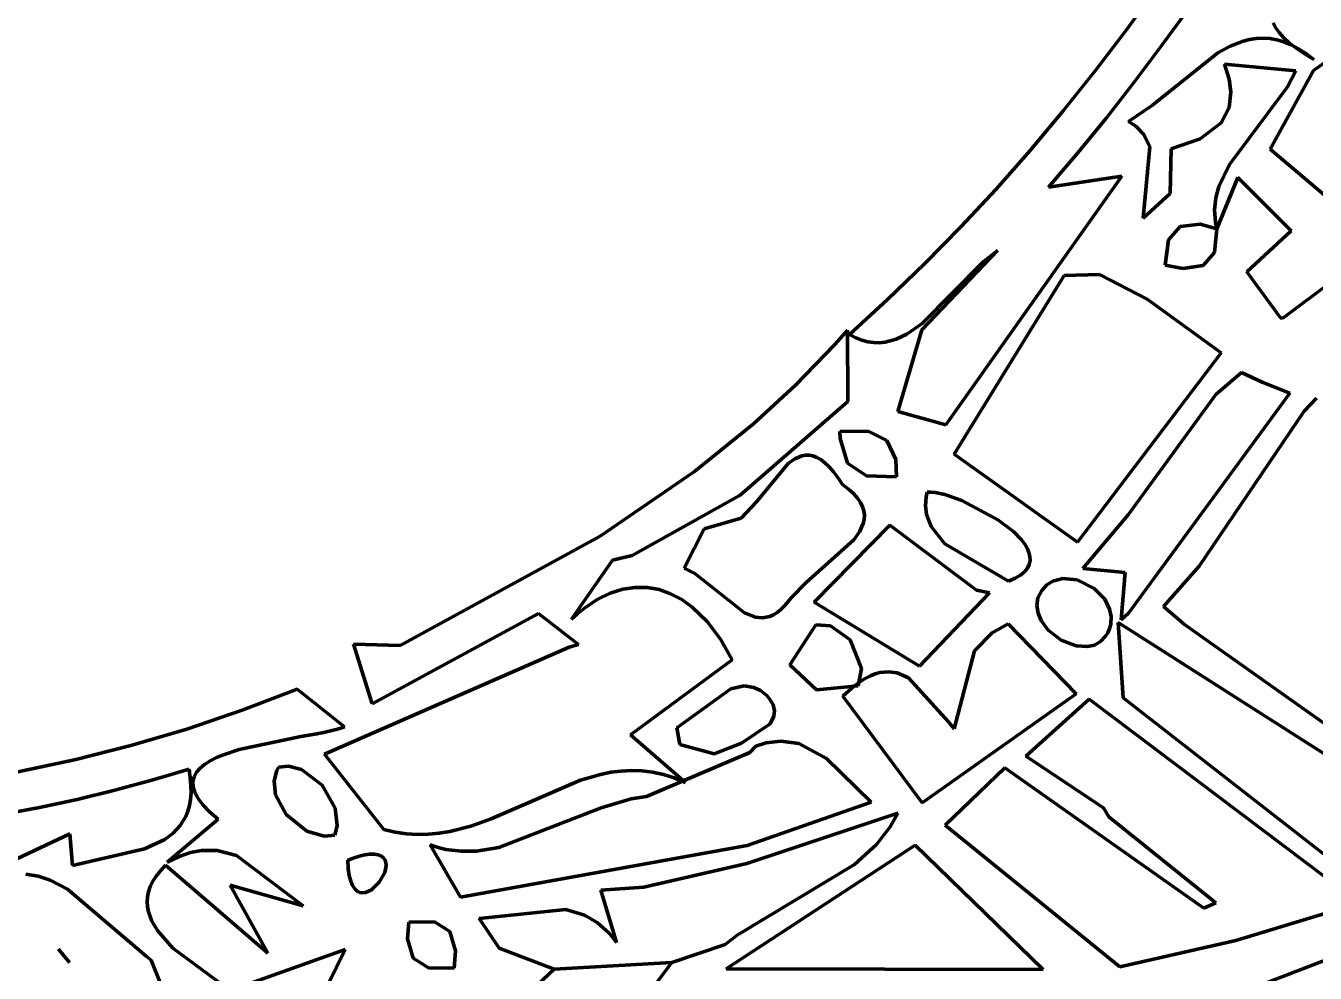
# Model space of a CAD drawing. Header units: millimetres. Extents: x 0 to 10.4, y 0 to 8.2.
# Drawn here: x 2.386 to 3.053, y 1.54 to 2.03 of the extents above; entities that cross this region are included whole.
import ezdxf

# ---------------------------------------------------------------- set-up
doc = ezdxf.new("R2010")
doc.units = ezdxf.units.MM
for name, color, linetype, lineweight in [('color#000000ff', 7, 'CONTINUOUS', 100), ('color#929292ff', 7, 'CONTINUOUS', 100), ('color#ffffffff', 7, 'CONTINUOUS', 100)]:
    doc.layers.add(name, color=color, linetype=linetype, lineweight=lineweight)

msp = doc.modelspace()

# ---------------------------------------------------------------- linework, layer by layer
at = {"layer": 'color#000000ff'}
for p, q in [((2.95535, 2.02824), (2.97094, 2.04983)), ((2.98702, 2.03861), (2.97339, 2.01971)), ((2.93925, 2.00703), (2.95535, 2.02824)), ((3.03248, 2.0294), (3.03122, 2.03182)), ((3.03427, 2.02686), (3.03248, 2.0294)), ((3.00908, 2.01981), (3.01569, 2.02236)), ((3.01569, 2.02236), (3.01906, 2.0232)), ((3.01906, 2.0232), (3.02249, 2.02371)), ((3.02249, 2.02371), (3.02598, 2.02387)), ((3.02598, 2.02387), (3.02953, 2.02365)), ((3.02953, 2.02365), (3.03314, 2.02302)), ((3.03314, 2.02302), (3.03682, 2.02195)), ((3.03662, 2.02422), (3.03427, 2.02686)), ((3.03957, 2.02149), (3.03662, 2.02422)), ((3.03682, 2.02195), (3.04058, 2.02043)), ((3.04315, 2.01867), (3.03957, 2.02149)), ((3.07221, 2.02141), (3.05217, 2.00708)), ((2.97339, 2.01971), (2.95939, 2.00108)), ((2.96879, 1.98922), (3.00264, 2.01629)), ((3.00264, 2.01629), (3.00908, 2.01981)), ((3.04058, 2.02043), (3.04441, 2.01841)), ((3.04739, 2.01577), (3.04315, 2.01867)), ((3.04441, 2.01841), (3.04833, 2.01587)), ((3.05233, 2.01279), (3.04739, 2.01577)), ((3.04833, 2.01587), (3.05233, 2.01279)), ((3.04295, 2.00704), (3.00599, 2.01042)), ((3.00599, 2.01042), (3.00842, 2.00275)), ((2.92265, 1.98621), (2.93925, 2.00703)), ((3.00842, 2.00275), (3.00936, 1.99593)), ((3.05217, 2.00708), (3.02963, 1.96647)), ((3.03874, 1.99864), (3.04295, 2.00704)), ((2.95939, 2.00108), (2.94501, 1.98272)), ((3.00936, 1.99593), (3.00847, 1.98807)), ((3.00865, 1.95848), (3.03874, 1.99864)), ((2.95646, 1.98079), (2.96879, 1.98922)), ((3.00847, 1.98807), (3.00429, 1.98006)), ((2.90553, 1.9658), (2.92265, 1.98621)), ((2.94501, 1.98272), (2.93024, 1.96463)), ((2.96025, 1.9783), (2.95646, 1.98079)), ((2.9644, 1.97405), (2.96025, 1.9783)), ((3.00429, 1.98006), (2.99357, 1.97188)), ((2.96749, 1.96759), (2.9644, 1.97405)), ((2.99357, 1.97188), (2.97842, 1.96671)), ((2.8879, 1.94582), (2.90553, 1.9658)), ((2.93024, 1.96463), (2.91508, 1.94684)), ((2.96404, 1.93071), (2.96749, 1.96759)), ((2.97842, 1.96671), (2.97802, 1.94346)), ((3.02963, 1.96647), (3.07043, 1.93201)), ((3.00314, 1.94715), (3.00865, 1.95848)), ((2.95297, 1.95243), (2.86189, 1.82391)), ((2.91508, 1.94684), (2.95297, 1.95243)), ((3.01291, 1.95173), (3.00213, 1.92531)), ((3.04059, 1.92419), (3.01291, 1.95173)), ((2.86973, 1.92629), (2.8879, 1.94582)), ((2.97802, 1.94346), (2.96404, 1.93071)), ((3.00093, 1.93505), (3.00155, 1.94121)), ((3.00155, 1.94121), (3.00314, 1.94715)), ((3.00142, 1.92863), (3.00093, 1.93505)), ((3.00213, 1.92531), (3.00142, 1.92863)), ((2.85103, 1.90723), (2.86973, 1.92629)), ((2.97707, 1.91947), (2.98309, 1.92652)), ((2.98309, 1.92652), (2.99344, 1.92763)), ((2.99344, 1.92763), (3.00213, 1.92531)), ((3.00213, 1.92531), (3.00097, 1.91306)), ((3.01769, 1.90305), (3.04059, 1.92419)), ((2.97541, 1.90647), (2.97707, 1.91947)), ((2.84943, 1.87291), (2.88862, 1.914)), ((2.88143, 1.9084), (2.84972, 1.87632)), ((2.88862, 1.914), (2.88143, 1.9084)), ((3.00097, 1.91306), (2.99508, 1.90618)), ((2.83179, 1.88864), (2.85103, 1.90723)), ((2.92311, 1.90101), (2.94135, 1.90161)), ((2.94135, 1.90161), (2.96612, 1.88891)), ((2.98445, 1.90468), (2.97541, 1.90647)), ((2.99508, 1.90618), (2.98445, 1.90468)), ((3.03503, 1.87912), (3.01769, 1.90305)), ((2.86618, 1.80871), (2.92311, 1.90101)), ((3.06235, 1.89846), (3.03621, 1.87899)), ((2.81199, 1.87055), (2.83179, 1.88864)), ((2.96612, 1.88891), (3.00429, 1.86101)), ((2.84972, 1.87632), (2.8418, 1.87074)), ((3.03621, 1.87899), (3.03503, 1.87912)), ((2.80457, 1.86541), (2.81108, 1.87275)), ((2.81108, 1.87275), (2.81119, 1.83592)), ((2.81527, 1.86887), (2.81199, 1.87055)), ((2.81846, 1.86763), (2.81527, 1.86887)), ((2.8363, 1.86812), (2.83059, 1.8666)), ((2.8418, 1.87074), (2.8363, 1.86812)), ((2.83711, 1.83065), (2.84943, 1.87291)), ((2.78413, 1.84427), (2.80457, 1.86541)), ((2.82159, 1.8668), (2.81846, 1.86763)), ((2.82466, 1.86637), (2.82159, 1.8668)), ((2.82765, 1.86631), (2.82466, 1.86637)), ((2.83059, 1.8666), (2.82765, 1.86631)), ((3.00429, 1.86101), (2.92996, 1.76306)), ((3.00162, 1.83946), (3.01487, 1.85096)), ((3.01487, 1.85096), (3.02555, 1.84591)), ((2.76246, 1.82438), (2.78413, 1.84427)), ((3.02555, 1.84591), (3.03993, 1.84023)), ((2.81119, 1.83592), (2.75555, 1.78736)), ((2.95631, 1.77727), (3.00162, 1.83946)), ((3.03993, 1.84023), (2.95639, 1.72641)), ((3.04731, 1.8309), (3.05367, 1.83764)), ((2.86189, 1.82391), (2.83711, 1.83065)), ((2.99298, 1.75073), (3.04731, 1.8309)), ((2.73189, 1.7997), (2.76246, 1.82438)), ((2.8071, 1.82036), (2.8218, 1.82064)), ((2.80717, 1.81672), (2.8071, 1.82036)), ((2.81105, 1.80406), (2.80717, 1.81672)), ((2.8218, 1.82064), (2.83146, 1.8158)), ((2.83146, 1.8158), (2.83609, 1.80583)), ((2.78377, 1.80632), (2.78739, 1.80783)), ((2.78739, 1.80783), (2.78926, 1.80814)), ((2.78926, 1.80814), (2.79118, 1.80813)), ((2.79118, 1.80813), (2.79314, 1.80776)), ((2.79314, 1.80776), (2.79516, 1.807)), ((2.92996, 1.76306), (2.86618, 1.80871)), ((2.76407, 1.78411), (2.78029, 1.80382)), ((2.78029, 1.80382), (2.78377, 1.80632)), ((2.79516, 1.807), (2.79722, 1.80584)), ((2.79722, 1.80584), (2.79935, 1.80423)), ((2.79935, 1.80423), (2.80154, 1.80217)), ((2.80154, 1.80217), (2.80379, 1.7996)), ((2.82081, 1.79748), (2.81105, 1.80406)), ((2.83609, 1.80583), (2.83643, 1.79699)), ((2.68316, 1.76619), (2.73189, 1.7997)), ((2.80379, 1.7996), (2.80611, 1.79652)), ((2.80611, 1.79652), (2.8085, 1.79289)), ((2.83643, 1.79699), (2.82081, 1.79748)), ((2.8085, 1.79289), (2.81161, 1.79056)), ((2.81161, 1.79056), (2.81418, 1.78825)), ((2.81418, 1.78825), (2.81622, 1.78597)), ((2.85171, 1.78657), (2.85227, 1.78902)), ((2.85227, 1.78902), (2.85415, 1.78905)), ((2.85415, 1.78905), (2.85631, 1.78884)), ((2.85631, 1.78884), (2.86134, 1.78776)), ((2.86134, 1.78776), (2.87016, 1.78471)), ((2.75555, 1.78736), (2.69956, 1.75624)), ((2.75602, 1.77554), (2.76407, 1.78411)), ((2.81622, 1.78597), (2.81777, 1.78371)), ((2.81777, 1.78371), (2.81886, 1.78148)), ((2.81886, 1.78148), (2.81952, 1.77927)), ((2.85135, 1.78187), (2.85171, 1.78657)), ((2.85191, 1.77745), (2.85135, 1.78187)), ((2.87016, 1.78471), (2.88887, 1.77477)), ((2.73682, 1.76998), (2.75602, 1.77554)), ((2.81964, 1.77491), (2.81916, 1.77276)), ((2.81952, 1.77927), (2.81977, 1.77708)), ((2.81977, 1.77708), (2.81964, 1.77491)), ((2.85428, 1.77131), (2.85191, 1.77745)), ((2.88887, 1.77477), (2.89687, 1.7686)), ((2.93285, 1.74943), (2.95631, 1.77727)), ((2.72662, 1.7496), (2.73682, 1.76998)), ((2.7938, 1.73207), (2.83302, 1.77189)), ((2.81728, 1.76852), (2.81434, 1.76434)), ((2.81916, 1.77276), (2.81728, 1.76852)), ((2.83302, 1.77189), (2.87781, 1.73822)), ((2.86143, 1.76235), (2.85428, 1.77131)), ((2.89687, 1.7686), (2.90106, 1.76429)), ((2.57965, 1.70959), (2.68316, 1.76619)), ((2.81434, 1.76434), (2.78958, 1.74224)), ((2.89439, 1.7429), (2.86143, 1.76235)), ((2.90106, 1.76429), (2.90271, 1.76212)), ((2.90271, 1.76212), (2.90401, 1.75995)), ((2.69956, 1.75624), (2.6895, 1.75374)), ((2.90401, 1.75995), (2.90493, 1.7578)), ((2.90493, 1.7578), (2.90543, 1.75569)), ((2.90543, 1.75569), (2.90549, 1.75362)), ((2.6895, 1.75374), (2.66827, 1.72322)), ((2.73206, 1.74693), (2.72662, 1.7496)), ((2.9026, 1.74781), (2.9005, 1.74606)), ((2.9041, 1.74966), (2.9026, 1.74781)), ((2.90506, 1.7516), (2.9041, 1.74966)), ((2.90549, 1.75362), (2.90506, 1.7516)), ((2.95464, 1.74745), (2.93285, 1.74943)), ((2.97455, 1.72985), (2.99298, 1.75073)), ((2.75778, 1.72665), (2.73206, 1.74693)), ((2.78958, 1.74224), (2.78184, 1.7344)), ((2.89777, 1.74442), (2.89439, 1.7429)), ((2.9005, 1.74606), (2.89777, 1.74442)), ((2.91151, 1.7382), (2.91413, 1.74104)), ((2.91413, 1.74104), (2.91721, 1.74298)), ((2.91721, 1.74298), (2.92243, 1.74434)), ((2.92243, 1.74434), (2.92989, 1.74359)), ((2.92989, 1.74359), (2.93867, 1.73923)), ((2.95267, 1.72295), (2.95464, 1.74745)), ((2.68159, 1.73342), (2.6882, 1.73668)), ((2.6882, 1.73668), (2.69473, 1.73878)), ((2.69473, 1.73878), (2.70116, 1.73976)), ((2.70116, 1.73976), (2.70746, 1.73968)), ((2.70746, 1.73968), (2.71359, 1.73856)), ((2.71359, 1.73856), (2.71953, 1.73647)), ((2.71953, 1.73647), (2.72525, 1.73345)), ((2.78184, 1.7344), (2.78038, 1.73244)), ((2.88451, 1.73695), (2.84835, 1.69905)), ((2.87781, 1.73822), (2.88451, 1.73695)), ((2.90905, 1.73034), (2.90947, 1.7344)), ((2.90947, 1.7344), (2.91151, 1.7382)), ((2.93867, 1.73923), (2.94412, 1.73358)), ((2.6716, 1.72624), (2.67494, 1.72895)), ((2.67494, 1.72895), (2.68159, 1.73342)), ((2.72525, 1.73345), (2.73072, 1.72954)), ((2.73072, 1.72954), (2.73839, 1.72211)), ((2.77658, 1.72822), (2.77468, 1.7267)), ((2.77848, 1.73013), (2.77658, 1.72822)), ((2.78038, 1.73244), (2.77848, 1.73013)), ((2.84835, 1.69905), (2.7938, 1.73207)), ((2.90968, 1.7264), (2.90905, 1.73034)), ((2.94412, 1.73358), (2.94666, 1.72842)), ((2.94666, 1.72842), (2.94739, 1.72466)), ((2.98532, 1.72048), (2.97455, 1.72985)), ((2.65124, 1.72624), (2.56509, 1.6795)), ((2.67188, 1.71018), (2.65124, 1.72624)), ((2.66827, 1.72322), (2.6716, 1.72624)), ((2.73839, 1.72211), (2.74533, 1.71294)), ((2.76338, 1.7244), (2.75778, 1.72665)), ((2.76714, 1.72401), (2.76338, 1.7244)), ((2.7709, 1.72472), (2.76714, 1.72401)), ((2.77279, 1.72554), (2.7709, 1.72472)), ((2.77468, 1.7267), (2.77279, 1.72554)), ((2.91122, 1.72267), (2.90968, 1.7264)), ((2.9149, 1.71763), (2.91122, 1.72267)), ((2.94739, 1.72466), (2.94722, 1.7207)), ((2.95099, 1.72156), (3.10361, 1.6243)), ((2.95368, 1.68255), (2.95099, 1.72156)), ((2.95639, 1.72641), (2.95267, 1.72295)), ((2.78114, 1.69965), (2.79469, 1.7203)), ((2.79469, 1.7203), (2.80232, 1.71986)), ((2.80232, 1.71986), (2.81237, 1.71267)), ((2.87666, 1.70698), (2.88583, 1.71629)), ((2.88583, 1.71629), (2.8941, 1.72086)), ((2.8941, 1.72086), (2.92931, 1.68458)), ((2.92162, 1.71239), (2.9149, 1.71763)), ((2.94457, 1.71445), (2.94192, 1.71168)), ((2.94565, 1.71625), (2.94457, 1.71445)), ((2.94654, 1.71833), (2.94565, 1.71625)), ((2.94722, 1.7207), (2.94654, 1.71833)), ((3.14239, 1.60927), (2.98532, 1.72048)), ((2.54044, 1.65349), (2.66711, 1.70883)), ((2.56509, 1.6795), (2.55553, 1.71038)), ((2.55553, 1.71038), (2.57965, 1.70959)), ((2.66711, 1.70883), (2.67188, 1.71018)), ((2.74533, 1.71294), (2.75145, 1.7022)), ((2.81237, 1.71267), (2.81826, 1.69781)), ((2.92937, 1.70943), (2.92162, 1.71239)), ((2.93516, 1.70909), (2.92937, 1.70943)), ((2.93874, 1.70992), (2.93516, 1.70909)), ((2.94192, 1.71168), (2.93874, 1.70992)), ((2.75145, 1.7022), (2.69883, 1.66341)), ((2.86628, 1.66664), (2.87666, 1.70698)), ((2.79492, 1.68674), (2.78114, 1.69965)), ((2.81826, 1.69781), (2.81658, 1.68876)), ((2.82287, 1.69393), (2.82541, 1.69493)), ((2.82541, 1.69493), (2.82785, 1.69562)), ((2.82785, 1.69562), (2.83244, 1.69608)), ((2.83244, 1.69608), (2.83671, 1.69548)), ((2.83671, 1.69548), (2.84256, 1.69289)), ((2.75073, 1.68732), (2.75752, 1.68878)), ((2.75752, 1.68878), (2.76261, 1.68801)), ((2.76261, 1.68801), (2.76599, 1.6864)), ((2.81658, 1.68876), (2.79492, 1.68674)), ((2.81166, 1.6863), (2.81464, 1.68879)), ((2.81464, 1.68879), (2.81749, 1.69088)), ((2.81749, 1.69088), (2.82024, 1.69258)), ((2.82024, 1.69258), (2.82287, 1.69393)), ((2.84256, 1.69289), (2.86332, 1.67012)), ((2.4979, 1.67618), (2.52625, 1.68713)), ((2.52625, 1.68713), (2.55089, 1.66767)), ((2.72282, 1.66715), (2.75073, 1.68732)), ((2.76599, 1.6864), (2.76933, 1.68379)), ((2.76933, 1.68379), (2.7707, 1.68211)), ((2.7707, 1.68211), (2.77252, 1.6789)), ((2.80857, 1.6834), (2.81166, 1.6863)), ((2.84966, 1.62823), (2.80857, 1.6834)), ((2.92931, 1.68458), (2.84966, 1.62823)), ((2.90328, 1.65238), (2.93604, 1.68196)), ((2.93604, 1.68196), (3.07582, 1.57656)), ((3.08632, 1.57912), (2.95368, 1.68255)), ((2.46924, 1.66644), (2.4979, 1.67618)), ((2.77252, 1.6789), (2.77323, 1.67589)), ((2.77323, 1.67589), (2.77296, 1.67307)), ((2.55089, 1.66767), (2.54893, 1.6669)), ((2.771, 1.6692), (2.75619, 1.65919)), ((2.77296, 1.67307), (2.771, 1.6692)), ((2.86332, 1.67012), (2.86628, 1.66664)), ((2.44033, 1.65791), (2.46924, 1.66644)), ((2.52819, 1.66257), (2.49631, 1.65589)), ((2.53644, 1.66403), (2.52819, 1.66257)), ((2.54015, 1.66474), (2.53644, 1.66403)), ((2.5435, 1.66545), (2.54015, 1.66474)), ((2.54645, 1.66617), (2.5435, 1.66545)), ((2.54893, 1.6669), (2.54645, 1.66617)), ((2.69883, 1.66341), (2.7272, 1.63879)), ((2.72425, 1.65851), (2.72282, 1.66715)), ((2.41117, 1.65055), (2.44033, 1.65791)), ((2.49631, 1.65589), (2.48818, 1.65319)), ((2.74211, 1.65358), (2.72425, 1.65851)), ((2.75619, 1.65919), (2.74211, 1.65358)), ((2.76057, 1.65424), (2.76356, 1.65762)), ((2.76356, 1.65762), (2.76895, 1.65931)), ((2.76895, 1.65931), (2.77653, 1.66025)), ((2.77653, 1.66025), (2.78578, 1.65891)), ((2.78578, 1.65891), (2.80011, 1.65118)), ((2.3818, 1.64436), (2.41117, 1.65055)), ((2.47845, 1.64819), (2.47609, 1.64622)), ((2.48129, 1.65), (2.47845, 1.64819)), ((2.48455, 1.65166), (2.48129, 1.65)), ((2.48818, 1.65319), (2.48455, 1.65166)), ((2.57115, 1.61454), (2.54044, 1.65349)), ((2.70701, 1.63153), (2.76057, 1.65424)), ((2.80011, 1.65118), (2.82321, 1.62854)), ((2.94346, 1.62572), (2.90328, 1.65238)), ((2.47041, 1.64562), (2.45122, 1.63992)), ((2.47106, 1.64128), (2.47041, 1.64562)), ((2.47139, 1.63724), (2.47106, 1.64128)), ((2.47302, 1.64177), (2.47242, 1.63928)), ((2.47426, 1.64408), (2.47302, 1.64177)), ((2.47609, 1.64622), (2.47426, 1.64408)), ((2.51449, 1.63967), (2.51585, 1.645)), ((2.51585, 1.645), (2.51671, 1.6467)), ((2.51671, 1.6467), (2.52178, 1.64729)), ((2.52178, 1.64729), (2.5286, 1.64557)), ((2.5286, 1.64557), (2.53926, 1.63737)), ((2.68333, 1.64301), (2.67293, 1.64)), ((2.68858, 1.64406), (2.68333, 1.64301)), ((2.69389, 1.64474), (2.68858, 1.64406)), ((2.69926, 1.64502), (2.69389, 1.64474)), ((2.70469, 1.64484), (2.69926, 1.64502)), ((2.71019, 1.64418), (2.70469, 1.64484)), ((2.71577, 1.64298), (2.71019, 1.64418)), ((2.72144, 1.64119), (2.71577, 1.64298)), ((2.7272, 1.63879), (2.72144, 1.64119)), ((2.8616, 1.61668), (2.89243, 1.64634)), ((2.89243, 1.64634), (2.99538, 1.57373)), ((2.43193, 1.63474), (2.41255, 1.63008)), ((2.45122, 1.63992), (2.43193, 1.63474)), ((2.47141, 1.6335), (2.47139, 1.63724)), ((2.47242, 1.63928), (2.47252, 1.63658)), ((2.47252, 1.63658), (2.47338, 1.63368)), ((2.5152, 1.63239), (2.51449, 1.63967)), ((2.53926, 1.63737), (2.54607, 1.62545)), ((2.67293, 1.64), (2.62664, 1.62005)), ((2.41255, 1.63008), (2.39308, 1.62593)), ((2.47059, 1.62684), (2.47114, 1.63004)), ((2.47114, 1.63004), (2.47141, 1.6335)), ((2.47338, 1.63368), (2.47504, 1.63056)), ((2.47504, 1.63056), (2.47757, 1.62721)), ((2.52059, 1.62218), (2.5152, 1.63239)), ((2.68356, 1.62576), (2.69908, 1.63029)), ((2.69908, 1.63029), (2.70701, 1.63153)), ((2.82321, 1.62854), (2.75917, 1.60612)), ((2.39308, 1.62593), (2.37354, 1.62228)), ((2.46588, 1.61646), (2.46871, 1.6212)), ((2.46871, 1.6212), (2.46978, 1.6239)), ((2.46978, 1.6239), (2.47059, 1.62684)), ((2.47757, 1.62721), (2.48102, 1.62362)), ((2.48102, 1.62362), (2.48544, 1.61978)), ((2.53127, 1.61354), (2.52059, 1.62218)), ((2.54607, 1.62545), (2.54711, 1.61649)), ((2.63062, 1.60509), (2.68356, 1.62576)), ((2.75893, 1.5968), (2.83715, 1.62293)), ((2.83715, 1.62293), (2.83315, 1.61593)), ((2.94615, 1.62104), (2.94346, 1.62572)), ((3.00159, 1.57646), (2.94615, 1.62104)), ((2.48544, 1.61978), (2.45901, 1.59757)), ((2.4622, 1.61253), (2.46588, 1.61646)), ((2.54711, 1.61649), (2.54574, 1.61152)), ((2.57709, 1.61312), (2.57115, 1.61454)), ((2.6161, 1.61626), (2.60535, 1.61347)), ((2.62664, 1.62005), (2.6161, 1.61626)), ((2.83315, 1.61593), (2.82596, 1.60672)), ((2.9519, 1.54342), (2.8616, 1.61668)), ((2.36573, 1.59205), (2.40875, 1.61216)), ((2.40875, 1.61216), (2.41018, 1.5959)), ((2.4473, 1.60449), (2.45781, 1.60929)), ((2.45781, 1.60929), (2.4622, 1.61253)), ((2.54029, 1.61104), (2.53127, 1.61354)), ((2.54574, 1.61152), (2.54029, 1.61104)), ((2.58293, 1.61226), (2.57709, 1.61312)), ((2.58866, 1.61191), (2.58293, 1.61226)), ((2.59431, 1.61202), (2.58866, 1.61191)), ((2.59987, 1.61256), (2.59431, 1.61202)), ((2.60535, 1.61347), (2.59987, 1.61256)), ((2.41018, 1.5959), (2.4473, 1.60449)), ((2.46526, 1.60055), (2.47122, 1.60252)), ((2.47122, 1.60252), (2.47692, 1.60357)), ((2.47692, 1.60357), (2.485, 1.60357)), ((2.485, 1.60357), (2.49501, 1.60109)), ((2.49501, 1.60109), (2.52939, 1.57507)), ((2.55683, 1.60017), (2.56049, 1.60114)), ((2.56049, 1.60114), (2.5636, 1.60163)), ((2.5636, 1.60163), (2.56618, 1.60169)), ((2.56618, 1.60169), (2.56826, 1.60136)), ((2.56826, 1.60136), (2.56988, 1.6007)), ((2.6109, 1.57944), (2.59514, 1.6065)), ((2.59514, 1.6065), (2.59922, 1.60519)), ((2.59922, 1.60519), (2.60326, 1.60421)), ((2.60326, 1.60421), (2.61122, 1.60319)), ((2.75917, 1.60612), (2.6109, 1.57944)), ((2.61122, 1.60319), (2.61906, 1.60326)), ((2.61906, 1.60326), (2.63062, 1.60509)), ((2.74834, 1.54241), (2.84607, 1.60642)), ((2.82596, 1.60672), (2.81458, 1.5964)), ((2.84607, 1.60642), (2.91231, 1.54205)), ((2.45828, 1.59594), (2.45561, 1.59316)), ((2.51123, 1.55042), (2.45828, 1.59594)), ((2.45901, 1.59757), (2.46526, 1.60055)), ((2.55257, 1.59869), (2.55683, 1.60017)), ((2.55279, 1.59435), (2.55257, 1.59869)), ((2.55329, 1.59074), (2.55279, 1.59435)), ((2.56988, 1.6007), (2.57107, 1.59975)), ((2.57107, 1.59975), (2.57185, 1.59855)), ((2.57235, 1.5956), (2.57163, 1.59223)), ((2.57185, 1.59855), (2.57227, 1.59715)), ((2.57227, 1.59715), (2.57235, 1.5956)), ((2.7056, 1.58456), (2.75893, 1.5968)), ((2.81458, 1.5964), (2.75396, 1.55981)), ((2.39235, 1.59034), (2.38588, 1.59145)), ((2.39859, 1.58825), (2.39235, 1.59034)), ((2.40757, 1.5836), (2.39859, 1.58825)), ((2.45167, 1.58768), (2.45035, 1.58498)), ((2.45342, 1.59041), (2.45167, 1.58768)), ((2.45561, 1.59316), (2.45342, 1.59041)), ((2.55403, 1.5878), (2.55329, 1.59074)), ((2.55498, 1.58551), (2.55403, 1.5878)), ((2.57163, 1.59223), (2.56883, 1.58719)), ((2.44816, 1.54901), (2.40757, 1.5836)), ((2.44944, 1.5823), (2.44891, 1.57966)), ((2.45035, 1.58498), (2.44944, 1.5823)), ((2.52939, 1.57507), (2.49167, 1.58571)), ((2.49167, 1.58571), (2.51123, 1.55042)), ((2.5561, 1.5838), (2.55498, 1.58551)), ((2.55737, 1.58262), (2.5561, 1.5838)), ((2.55874, 1.58195), (2.55737, 1.58262)), ((2.5602, 1.58172), (2.55874, 1.58195)), ((2.56171, 1.5819), (2.5602, 1.58172)), ((2.56473, 1.58327), (2.56171, 1.5819)), ((2.56883, 1.58719), (2.56473, 1.58327)), ((2.6835, 1.58311), (2.7056, 1.58456)), ((2.69157, 1.55609), (2.6835, 1.58311)), ((2.44891, 1.57966), (2.44873, 1.57705)), ((2.44873, 1.57705), (2.4489, 1.57447)), ((2.4489, 1.57447), (2.44938, 1.57193)), ((2.99538, 1.57373), (3.00159, 1.57646)), ((3.07582, 1.57656), (3.01199, 1.55702)), ((2.44938, 1.57193), (2.45121, 1.56697)), ((2.62053, 1.56835), (2.66533, 1.57304)), ((2.63079, 1.55315), (2.62053, 1.56835)), ((2.66533, 1.57304), (2.67491, 1.57019)), ((2.67491, 1.57019), (2.6816, 1.56636)), ((2.45121, 1.56697), (2.45405, 1.56216)), ((2.45405, 1.56216), (2.46202, 1.5531)), ((2.58337, 1.55788), (2.58413, 1.56662)), ((2.58413, 1.56662), (2.59733, 1.56676)), ((2.59733, 1.56676), (2.60539, 1.56178)), ((2.60539, 1.56178), (2.6083, 1.55168)), ((2.6816, 1.56636), (2.68778, 1.56083)), ((2.58631, 1.5479), (2.58337, 1.55788)), ((2.68778, 1.56083), (2.69157, 1.55609)), ((2.74783, 1.55499), (2.72017, 1.54572)), ((2.75396, 1.55981), (2.74783, 1.55499)), ((3.01199, 1.55702), (2.9519, 1.54342)), ((2.45076, 1.54693), (2.44816, 1.54901)), ((2.46202, 1.5531), (2.49168, 1.53122)), ((2.49168, 1.53122), (2.5511, 1.5524)), ((2.5511, 1.5524), (2.53749, 1.52462)), ((2.59436, 1.54287), (2.58631, 1.5479)), ((2.6083, 1.55168), (2.60751, 1.54278)), ((2.65925, 1.54215), (2.63079, 1.55315)), ((2.99515, 1.5227), (3.07211, 1.55221)), ((2.46304, 1.51649), (2.45076, 1.54693)), ((2.60751, 1.54278), (2.59436, 1.54287)), ((2.72017, 1.54572), (2.65925, 1.54215)), ((2.91231, 1.54205), (2.74834, 1.54241))]:
    msp.add_line(p, q, dxfattribs=at)
at = {"layer": 'color#929292ff'}
for p, q in [((2.40283, 1.55255), (2.4085, 1.5457)), ((2.40358, 1.55163), (2.40283, 1.55255)), ((2.4085, 1.5457), (2.40358, 1.55163)), ((2.62394, 1.50921), (2.65925, 1.54215)), ((2.65925, 1.54215), (2.72017, 1.54572)), ((2.72017, 1.54572), (2.70335, 1.52339))]:
    msp.add_line(p, q, dxfattribs=at)
at = {"layer": 'color#ffffffff'}
for p, q in [((2.97094, 2.04983), (2.95535, 2.02824)), ((2.97339, 2.01971), (2.98702, 2.03861)), ((2.95535, 2.02824), (2.93925, 2.00703)), ((3.03122, 2.03182), (3.03248, 2.0294)), ((3.03248, 2.0294), (3.03427, 2.02686)), ((3.01569, 2.02236), (3.00908, 2.01981)), ((3.01906, 2.0232), (3.01569, 2.02236)), ((3.02249, 2.02371), (3.01906, 2.0232)), ((3.02598, 2.02387), (3.02249, 2.02371)), ((3.02953, 2.02365), (3.02598, 2.02387)), ((3.03314, 2.02302), (3.02953, 2.02365)), ((3.03682, 2.02195), (3.03314, 2.02302)), ((3.03427, 2.02686), (3.03662, 2.02422)), ((3.03662, 2.02422), (3.03957, 2.02149)), ((3.04058, 2.02043), (3.03682, 2.02195)), ((3.03957, 2.02149), (3.04315, 2.01867)), ((3.05217, 2.00708), (3.07221, 2.02141)), ((2.95939, 2.00108), (2.97339, 2.01971)), ((3.00264, 2.01629), (2.96879, 1.98922)), ((3.00908, 2.01981), (3.00264, 2.01629)), ((3.04441, 2.01841), (3.04058, 2.02043)), ((3.04315, 2.01867), (3.04739, 2.01577)), ((3.04833, 2.01587), (3.04441, 2.01841)), ((3.04739, 2.01577), (3.05233, 2.01279)), ((3.05233, 2.01279), (3.04833, 2.01587)), ((3.00842, 2.00275), (3.00599, 2.01042)), ((3.00599, 2.01042), (3.04295, 2.00704)), ((2.93925, 2.00703), (2.92265, 1.98621)), ((3.00936, 1.99593), (3.00842, 2.00275)), ((3.02963, 1.96647), (3.05217, 2.00708)), ((3.04295, 2.00704), (3.03874, 1.99864)), ((2.94501, 1.98272), (2.95939, 2.00108)), ((3.00847, 1.98807), (3.00936, 1.99593)), ((3.03874, 1.99864), (3.00865, 1.95848)), ((2.96879, 1.98922), (2.95646, 1.98079)), ((3.00429, 1.98006), (3.00847, 1.98807)), ((2.92265, 1.98621), (2.90553, 1.9658)), ((2.93024, 1.96463), (2.94501, 1.98272)), ((2.95646, 1.98079), (2.96025, 1.9783)), ((2.96025, 1.9783), (2.9644, 1.97405)), ((2.99357, 1.97188), (3.00429, 1.98006)), ((2.9644, 1.97405), (2.96749, 1.96759)), ((2.97842, 1.96671), (2.99357, 1.97188)), ((2.90553, 1.9658), (2.8879, 1.94582)), ((2.91508, 1.94684), (2.93024, 1.96463)), ((2.96749, 1.96759), (2.96404, 1.93071)), ((2.97802, 1.94346), (2.97842, 1.96671)), ((3.07043, 1.93201), (3.02963, 1.96647)), ((3.00865, 1.95848), (3.00314, 1.94715)), ((2.86189, 1.82391), (2.95297, 1.95243)), ((2.95297, 1.95243), (2.91508, 1.94684)), ((3.00213, 1.92531), (3.01291, 1.95173)), ((3.01291, 1.95173), (3.04059, 1.92419)), ((2.8879, 1.94582), (2.86973, 1.92629)), ((2.96404, 1.93071), (2.97802, 1.94346)), ((3.00155, 1.94121), (3.00093, 1.93505)), ((3.00314, 1.94715), (3.00155, 1.94121)), ((3.00093, 1.93505), (3.00142, 1.92863)), ((3.00142, 1.92863), (3.00213, 1.92531)), ((2.86973, 1.92629), (2.85103, 1.90723)), ((2.98309, 1.92652), (2.97707, 1.91947)), ((2.99344, 1.92763), (2.98309, 1.92652)), ((3.00213, 1.92531), (2.99344, 1.92763)), ((3.00097, 1.91306), (3.00213, 1.92531)), ((3.04059, 1.92419), (3.01769, 1.90305)), ((2.97707, 1.91947), (2.97541, 1.90647)), ((2.88862, 1.914), (2.84943, 1.87291)), ((2.84972, 1.87632), (2.88143, 1.9084)), ((2.88143, 1.9084), (2.88862, 1.914)), ((2.99508, 1.90618), (3.00097, 1.91306)), ((2.85103, 1.90723), (2.83179, 1.88864)), ((2.94135, 1.90161), (2.92311, 1.90101)), ((2.96612, 1.88891), (2.94135, 1.90161)), ((2.97541, 1.90647), (2.98445, 1.90468)), ((2.98445, 1.90468), (2.99508, 1.90618)), ((3.01769, 1.90305), (3.03503, 1.87912)), ((2.92311, 1.90101), (2.86618, 1.80871)), ((3.03621, 1.87899), (3.06235, 1.89846)), ((2.83179, 1.88864), (2.81199, 1.87055)), ((3.00429, 1.86101), (2.96612, 1.88891)), ((2.8418, 1.87074), (2.84972, 1.87632)), ((3.03503, 1.87912), (3.03621, 1.87899)), ((2.81108, 1.87275), (2.80457, 1.86541)), ((2.81119, 1.83592), (2.81108, 1.87275)), ((2.81199, 1.87055), (2.81527, 1.86887)), ((2.81527, 1.86887), (2.81846, 1.86763)), ((2.83059, 1.8666), (2.8363, 1.86812)), ((2.8363, 1.86812), (2.8418, 1.87074)), ((2.84943, 1.87291), (2.83711, 1.83065)), ((2.80457, 1.86541), (2.78413, 1.84427)), ((2.81846, 1.86763), (2.82159, 1.8668)), ((2.82159, 1.8668), (2.82466, 1.86637)), ((2.82466, 1.86637), (2.82765, 1.86631)), ((2.82765, 1.86631), (2.83059, 1.8666)), ((2.92996, 1.76306), (3.00429, 1.86101)), ((3.01487, 1.85096), (3.00162, 1.83946)), ((3.02555, 1.84591), (3.01487, 1.85096)), ((2.78413, 1.84427), (2.76246, 1.82438)), ((3.03993, 1.84023), (3.02555, 1.84591)), ((2.75555, 1.78736), (2.81119, 1.83592)), ((3.00162, 1.83946), (2.95631, 1.77727)), ((2.95639, 1.72641), (3.03993, 1.84023)), ((3.05367, 1.83764), (3.04731, 1.8309)), ((2.83711, 1.83065), (2.86189, 1.82391)), ((3.04731, 1.8309), (2.99298, 1.75073)), ((2.76246, 1.82438), (2.73189, 1.7997)), ((2.8218, 1.82064), (2.8071, 1.82036)), ((2.8071, 1.82036), (2.80717, 1.81672)), ((2.80717, 1.81672), (2.81105, 1.80406)), ((2.83146, 1.8158), (2.8218, 1.82064)), ((2.83609, 1.80583), (2.83146, 1.8158)), ((2.78739, 1.80783), (2.78377, 1.80632)), ((2.78926, 1.80814), (2.78739, 1.80783)), ((2.79118, 1.80813), (2.78926, 1.80814)), ((2.79314, 1.80776), (2.79118, 1.80813)), ((2.79516, 1.807), (2.79314, 1.80776)), ((2.86618, 1.80871), (2.92996, 1.76306)), ((2.78029, 1.80382), (2.76407, 1.78411)), ((2.78377, 1.80632), (2.78029, 1.80382)), ((2.79722, 1.80584), (2.79516, 1.807)), ((2.79935, 1.80423), (2.79722, 1.80584)), ((2.80154, 1.80217), (2.79935, 1.80423)), ((2.80379, 1.7996), (2.80154, 1.80217)), ((2.81105, 1.80406), (2.82081, 1.79748)), ((2.83643, 1.79699), (2.83609, 1.80583)), ((2.73189, 1.7997), (2.68316, 1.76619)), ((2.80611, 1.79652), (2.80379, 1.7996)), ((2.8085, 1.79289), (2.80611, 1.79652)), ((2.82081, 1.79748), (2.83643, 1.79699)), ((2.81161, 1.79056), (2.8085, 1.79289)), ((2.81418, 1.78825), (2.81161, 1.79056)), ((2.81622, 1.78597), (2.81418, 1.78825)), ((2.85227, 1.78902), (2.85171, 1.78657)), ((2.85415, 1.78905), (2.85227, 1.78902)), ((2.85631, 1.78884), (2.85415, 1.78905)), ((2.86134, 1.78776), (2.85631, 1.78884)), ((2.87016, 1.78471), (2.86134, 1.78776)), ((2.69956, 1.75624), (2.75555, 1.78736)), ((2.76407, 1.78411), (2.75602, 1.77554)), ((2.81777, 1.78371), (2.81622, 1.78597)), ((2.81886, 1.78148), (2.81777, 1.78371)), ((2.81952, 1.77927), (2.81886, 1.78148)), ((2.85171, 1.78657), (2.85135, 1.78187)), ((2.85135, 1.78187), (2.85191, 1.77745)), ((2.88887, 1.77477), (2.87016, 1.78471)), ((2.75602, 1.77554), (2.73682, 1.76998)), ((2.81916, 1.77276), (2.81964, 1.77491)), ((2.81977, 1.77708), (2.81952, 1.77927)), ((2.81964, 1.77491), (2.81977, 1.77708)), ((2.85191, 1.77745), (2.85428, 1.77131)), ((2.89687, 1.7686), (2.88887, 1.77477)), ((2.95631, 1.77727), (2.93285, 1.74943)), ((2.73682, 1.76998), (2.72662, 1.7496)), ((2.83302, 1.77189), (2.7938, 1.73207)), ((2.81434, 1.76434), (2.81728, 1.76852)), ((2.81728, 1.76852), (2.81916, 1.77276)), ((2.87781, 1.73822), (2.83302, 1.77189)), ((2.85428, 1.77131), (2.86143, 1.76235)), ((2.90106, 1.76429), (2.89687, 1.7686)), ((2.68316, 1.76619), (2.57965, 1.70959)), ((2.78958, 1.74224), (2.81434, 1.76434)), ((2.86143, 1.76235), (2.89439, 1.7429)), ((2.90271, 1.76212), (2.90106, 1.76429)), ((2.90401, 1.75995), (2.90271, 1.76212)), ((2.6895, 1.75374), (2.69956, 1.75624)), ((2.90493, 1.7578), (2.90401, 1.75995)), ((2.90543, 1.75569), (2.90493, 1.7578)), ((2.90549, 1.75362), (2.90543, 1.75569)), ((2.66827, 1.72322), (2.6895, 1.75374)), ((2.72662, 1.7496), (2.73206, 1.74693)), ((2.9005, 1.74606), (2.9026, 1.74781)), ((2.9026, 1.74781), (2.9041, 1.74966)), ((2.9041, 1.74966), (2.90506, 1.7516)), ((2.90506, 1.7516), (2.90549, 1.75362)), ((2.93285, 1.74943), (2.95464, 1.74745)), ((2.99298, 1.75073), (2.97455, 1.72985)), ((2.73206, 1.74693), (2.75778, 1.72665)), ((2.78184, 1.7344), (2.78958, 1.74224)), ((2.89439, 1.7429), (2.89777, 1.74442)), ((2.89777, 1.74442), (2.9005, 1.74606)), ((2.91413, 1.74104), (2.91151, 1.7382)), ((2.91721, 1.74298), (2.91413, 1.74104)), ((2.92243, 1.74434), (2.91721, 1.74298)), ((2.92989, 1.74359), (2.92243, 1.74434)), ((2.93867, 1.73923), (2.92989, 1.74359)), ((2.95464, 1.74745), (2.95267, 1.72295)), ((2.6882, 1.73668), (2.68159, 1.73342)), ((2.69473, 1.73878), (2.6882, 1.73668)), ((2.70116, 1.73976), (2.69473, 1.73878)), ((2.70746, 1.73968), (2.70116, 1.73976)), ((2.71359, 1.73856), (2.70746, 1.73968)), ((2.71953, 1.73647), (2.71359, 1.73856)), ((2.72525, 1.73345), (2.71953, 1.73647)), ((2.78038, 1.73244), (2.78184, 1.7344)), ((2.84835, 1.69905), (2.88451, 1.73695)), ((2.88451, 1.73695), (2.87781, 1.73822)), ((2.90947, 1.7344), (2.90905, 1.73034)), ((2.91151, 1.7382), (2.90947, 1.7344)), ((2.94412, 1.73358), (2.93867, 1.73923)), ((2.67494, 1.72895), (2.6716, 1.72624)), ((2.68159, 1.73342), (2.67494, 1.72895)), ((2.73072, 1.72954), (2.72525, 1.73345)), ((2.73839, 1.72211), (2.73072, 1.72954)), ((2.77468, 1.7267), (2.77658, 1.72822)), ((2.77658, 1.72822), (2.77848, 1.73013)), ((2.77848, 1.73013), (2.78038, 1.73244)), ((2.7938, 1.73207), (2.84835, 1.69905)), ((2.90905, 1.73034), (2.90968, 1.7264)), ((2.94666, 1.72842), (2.94412, 1.73358)), ((2.94739, 1.72466), (2.94666, 1.72842)), ((2.97455, 1.72985), (2.98532, 1.72048)), ((2.56509, 1.6795), (2.65124, 1.72624)), ((2.65124, 1.72624), (2.67188, 1.71018)), ((2.6716, 1.72624), (2.66827, 1.72322)), ((2.74533, 1.71294), (2.73839, 1.72211)), ((2.75778, 1.72665), (2.76338, 1.7244)), ((2.76338, 1.7244), (2.76714, 1.72401)), ((2.76714, 1.72401), (2.7709, 1.72472)), ((2.7709, 1.72472), (2.77279, 1.72554)), ((2.77279, 1.72554), (2.77468, 1.7267)), ((2.90968, 1.7264), (2.91122, 1.72267)), ((2.91122, 1.72267), (2.9149, 1.71763)), ((2.94722, 1.7207), (2.94739, 1.72466)), ((2.95099, 1.72156), (2.95368, 1.68255)), ((3.10361, 1.6243), (2.95099, 1.72156)), ((2.95267, 1.72295), (2.95639, 1.72641)), ((2.79469, 1.7203), (2.78114, 1.69965)), ((2.80232, 1.71986), (2.79469, 1.7203)), ((2.81237, 1.71267), (2.80232, 1.71986)), ((2.88583, 1.71629), (2.87666, 1.70698)), ((2.8941, 1.72086), (2.88583, 1.71629)), ((2.92931, 1.68458), (2.8941, 1.72086)), ((2.9149, 1.71763), (2.92162, 1.71239)), ((2.94192, 1.71168), (2.94457, 1.71445)), ((2.94457, 1.71445), (2.94565, 1.71625)), ((2.94565, 1.71625), (2.94654, 1.71833)), ((2.94654, 1.71833), (2.94722, 1.7207)), ((2.98532, 1.72048), (3.14239, 1.60927)), ((2.66711, 1.70883), (2.54044, 1.65349)), ((2.57965, 1.70959), (2.55553, 1.71038)), ((2.55553, 1.71038), (2.56509, 1.6795)), ((2.67188, 1.71018), (2.66711, 1.70883)), ((2.75145, 1.7022), (2.74533, 1.71294)), ((2.81826, 1.69781), (2.81237, 1.71267)), ((2.92162, 1.71239), (2.92937, 1.70943)), ((2.92937, 1.70943), (2.93516, 1.70909)), ((2.93516, 1.70909), (2.93874, 1.70992)), ((2.93874, 1.70992), (2.94192, 1.71168)), ((2.69883, 1.66341), (2.75145, 1.7022)), ((2.87666, 1.70698), (2.86628, 1.66664)), ((2.78114, 1.69965), (2.79492, 1.68674)), ((2.81658, 1.68876), (2.81826, 1.69781)), ((2.82541, 1.69493), (2.82287, 1.69393)), ((2.82785, 1.69562), (2.82541, 1.69493)), ((2.83244, 1.69608), (2.82785, 1.69562)), ((2.83671, 1.69548), (2.83244, 1.69608)), ((2.84256, 1.69289), (2.83671, 1.69548)), ((2.75752, 1.68878), (2.75073, 1.68732)), ((2.76261, 1.68801), (2.75752, 1.68878)), ((2.76599, 1.6864), (2.76261, 1.68801)), ((2.79492, 1.68674), (2.81658, 1.68876)), ((2.81464, 1.68879), (2.81166, 1.6863)), ((2.81749, 1.69088), (2.81464, 1.68879)), ((2.82024, 1.69258), (2.81749, 1.69088)), ((2.82287, 1.69393), (2.82024, 1.69258)), ((2.86332, 1.67012), (2.84256, 1.69289)), ((2.52625, 1.68713), (2.4979, 1.67618)), ((2.55089, 1.66767), (2.52625, 1.68713)), ((2.75073, 1.68732), (2.72282, 1.66715)), ((2.76933, 1.68379), (2.76599, 1.6864)), ((2.7707, 1.68211), (2.76933, 1.68379)), ((2.77252, 1.6789), (2.7707, 1.68211)), ((2.81166, 1.6863), (2.80857, 1.6834)), ((2.80857, 1.6834), (2.84966, 1.62823)), ((2.84966, 1.62823), (2.92931, 1.68458)), ((2.93604, 1.68196), (2.90328, 1.65238)), ((3.07582, 1.57656), (2.93604, 1.68196)), ((2.95368, 1.68255), (3.08632, 1.57912)), ((2.4979, 1.67618), (2.46924, 1.66644)), ((2.77323, 1.67589), (2.77252, 1.6789)), ((2.77296, 1.67307), (2.77323, 1.67589)), ((2.54893, 1.6669), (2.55089, 1.66767)), ((2.75619, 1.65919), (2.771, 1.6692)), ((2.771, 1.6692), (2.77296, 1.67307)), ((2.86628, 1.66664), (2.86332, 1.67012)), ((2.46924, 1.66644), (2.44033, 1.65791)), ((2.49631, 1.65589), (2.52819, 1.66257)), ((2.52819, 1.66257), (2.53644, 1.66403)), ((2.53644, 1.66403), (2.54015, 1.66474)), ((2.54015, 1.66474), (2.5435, 1.66545)), ((2.5435, 1.66545), (2.54645, 1.66617)), ((2.54645, 1.66617), (2.54893, 1.6669)), ((2.7272, 1.63879), (2.69883, 1.66341)), ((2.72282, 1.66715), (2.72425, 1.65851)), ((2.44033, 1.65791), (2.41117, 1.65055)), ((2.48818, 1.65319), (2.49631, 1.65589)), ((2.72425, 1.65851), (2.74211, 1.65358)), ((2.74211, 1.65358), (2.75619, 1.65919)), ((2.76356, 1.65762), (2.76057, 1.65424)), ((2.76895, 1.65931), (2.76356, 1.65762)), ((2.77653, 1.66025), (2.76895, 1.65931)), ((2.78578, 1.65891), (2.77653, 1.66025)), ((2.80011, 1.65118), (2.78578, 1.65891)), ((2.41117, 1.65055), (2.3818, 1.64436)), ((2.47609, 1.64622), (2.47845, 1.64819)), ((2.47845, 1.64819), (2.48129, 1.65)), ((2.48129, 1.65), (2.48455, 1.65166)), ((2.48455, 1.65166), (2.48818, 1.65319)), ((2.54044, 1.65349), (2.57115, 1.61454)), ((2.76057, 1.65424), (2.70701, 1.63153)), ((2.82321, 1.62854), (2.80011, 1.65118)), ((2.90328, 1.65238), (2.94346, 1.62572)), ((2.45122, 1.63992), (2.47041, 1.64562)), ((2.47041, 1.64562), (2.47106, 1.64128)), ((2.47106, 1.64128), (2.47139, 1.63724)), ((2.47242, 1.63928), (2.47302, 1.64177)), ((2.47302, 1.64177), (2.47426, 1.64408)), ((2.47426, 1.64408), (2.47609, 1.64622)), ((2.51585, 1.645), (2.51449, 1.63967)), ((2.51671, 1.6467), (2.51585, 1.645)), ((2.52178, 1.64729), (2.51671, 1.6467)), ((2.5286, 1.64557), (2.52178, 1.64729)), ((2.53926, 1.63737), (2.5286, 1.64557)), ((2.67293, 1.64), (2.68333, 1.64301)), ((2.68333, 1.64301), (2.68858, 1.64406)), ((2.68858, 1.64406), (2.69389, 1.64474)), ((2.69389, 1.64474), (2.69926, 1.64502)), ((2.69926, 1.64502), (2.70469, 1.64484)), ((2.70469, 1.64484), (2.71019, 1.64418)), ((2.71019, 1.64418), (2.71577, 1.64298)), ((2.71577, 1.64298), (2.72144, 1.64119)), ((2.72144, 1.64119), (2.7272, 1.63879)), ((2.89243, 1.64634), (2.8616, 1.61668)), ((2.99538, 1.57373), (2.89243, 1.64634)), ((2.41255, 1.63008), (2.43193, 1.63474)), ((2.43193, 1.63474), (2.45122, 1.63992)), ((2.47139, 1.63724), (2.47141, 1.6335)), ((2.47252, 1.63658), (2.47242, 1.63928)), ((2.47338, 1.63368), (2.47252, 1.63658)), ((2.51449, 1.63967), (2.5152, 1.63239)), ((2.54607, 1.62545), (2.53926, 1.63737)), ((2.62664, 1.62005), (2.67293, 1.64)), ((2.39308, 1.62593), (2.41255, 1.63008)), ((2.47114, 1.63004), (2.47059, 1.62684)), ((2.47141, 1.6335), (2.47114, 1.63004)), ((2.47504, 1.63056), (2.47338, 1.63368)), ((2.47757, 1.62721), (2.47504, 1.63056)), ((2.5152, 1.63239), (2.52059, 1.62218)), ((2.69908, 1.63029), (2.68356, 1.62576)), ((2.70701, 1.63153), (2.69908, 1.63029)), ((2.75917, 1.60612), (2.82321, 1.62854)), ((2.37354, 1.62228), (2.39308, 1.62593)), ((2.46871, 1.6212), (2.46588, 1.61646)), ((2.46978, 1.6239), (2.46871, 1.6212)), ((2.47059, 1.62684), (2.46978, 1.6239)), ((2.48102, 1.62362), (2.47757, 1.62721)), ((2.48544, 1.61978), (2.48102, 1.62362)), ((2.52059, 1.62218), (2.53127, 1.61354)), ((2.54711, 1.61649), (2.54607, 1.62545)), ((2.68356, 1.62576), (2.63062, 1.60509)), ((2.83715, 1.62293), (2.75893, 1.5968)), ((2.83315, 1.61593), (2.83715, 1.62293)), ((2.94346, 1.62572), (2.94615, 1.62104)), ((2.94615, 1.62104), (3.00159, 1.57646)), ((2.45901, 1.59757), (2.48544, 1.61978)), ((2.46588, 1.61646), (2.4622, 1.61253)), ((2.54574, 1.61152), (2.54711, 1.61649)), ((2.57115, 1.61454), (2.57709, 1.61312)), ((2.60535, 1.61347), (2.6161, 1.61626)), ((2.6161, 1.61626), (2.62664, 1.62005)), ((2.82596, 1.60672), (2.83315, 1.61593)), ((2.8616, 1.61668), (2.9519, 1.54342)), ((2.40875, 1.61216), (2.36573, 1.59205)), ((2.41018, 1.5959), (2.40875, 1.61216)), ((2.45781, 1.60929), (2.4473, 1.60449)), ((2.4622, 1.61253), (2.45781, 1.60929)), ((2.53127, 1.61354), (2.54029, 1.61104)), ((2.54029, 1.61104), (2.54574, 1.61152)), ((2.57709, 1.61312), (2.58293, 1.61226)), ((2.58293, 1.61226), (2.58866, 1.61191)), ((2.58866, 1.61191), (2.59431, 1.61202)), ((2.59431, 1.61202), (2.59987, 1.61256)), ((2.59987, 1.61256), (2.60535, 1.61347)), ((2.4473, 1.60449), (2.41018, 1.5959)), ((2.47122, 1.60252), (2.46526, 1.60055)), ((2.47692, 1.60357), (2.47122, 1.60252)), ((2.485, 1.60357), (2.47692, 1.60357)), ((2.49501, 1.60109), (2.485, 1.60357)), ((2.52939, 1.57507), (2.49501, 1.60109)), ((2.56049, 1.60114), (2.55683, 1.60017)), ((2.5636, 1.60163), (2.56049, 1.60114)), ((2.56618, 1.60169), (2.5636, 1.60163)), ((2.56826, 1.60136), (2.56618, 1.60169)), ((2.56988, 1.6007), (2.56826, 1.60136)), ((2.59922, 1.60519), (2.59514, 1.6065)), ((2.59514, 1.6065), (2.6109, 1.57944)), ((2.60326, 1.60421), (2.59922, 1.60519)), ((2.61122, 1.60319), (2.60326, 1.60421)), ((2.6109, 1.57944), (2.75917, 1.60612)), ((2.61906, 1.60326), (2.61122, 1.60319)), ((2.63062, 1.60509), (2.61906, 1.60326)), ((2.84607, 1.60642), (2.74834, 1.54241)), ((2.81458, 1.5964), (2.82596, 1.60672)), ((2.91231, 1.54205), (2.84607, 1.60642)), ((2.45561, 1.59316), (2.45828, 1.59594)), ((2.45828, 1.59594), (2.51123, 1.55042)), ((2.46526, 1.60055), (2.45901, 1.59757)), ((2.55683, 1.60017), (2.55257, 1.59869)), ((2.55257, 1.59869), (2.55279, 1.59435)), ((2.55279, 1.59435), (2.55329, 1.59074)), ((2.57107, 1.59975), (2.56988, 1.6007)), ((2.57185, 1.59855), (2.57107, 1.59975)), ((2.57163, 1.59223), (2.57235, 1.5956)), ((2.57227, 1.59715), (2.57185, 1.59855)), ((2.57235, 1.5956), (2.57227, 1.59715)), ((2.75893, 1.5968), (2.7056, 1.58456)), ((2.75396, 1.55981), (2.81458, 1.5964)), ((2.38588, 1.59145), (2.39235, 1.59034)), ((2.39235, 1.59034), (2.39859, 1.58825)), ((2.39859, 1.58825), (2.40757, 1.5836)), ((2.45035, 1.58498), (2.45167, 1.58768)), ((2.45167, 1.58768), (2.45342, 1.59041)), ((2.45342, 1.59041), (2.45561, 1.59316)), ((2.55329, 1.59074), (2.55403, 1.5878)), ((2.55403, 1.5878), (2.55498, 1.58551)), ((2.56883, 1.58719), (2.57163, 1.59223)), ((2.40757, 1.5836), (2.44816, 1.54901)), ((2.44891, 1.57966), (2.44944, 1.5823)), ((2.44944, 1.5823), (2.45035, 1.58498)), ((2.51123, 1.55042), (2.49167, 1.58571)), ((2.49167, 1.58571), (2.52939, 1.57507)), ((2.55498, 1.58551), (2.5561, 1.5838)), ((2.5561, 1.5838), (2.55737, 1.58262)), ((2.55737, 1.58262), (2.55874, 1.58195)), ((2.55874, 1.58195), (2.5602, 1.58172)), ((2.5602, 1.58172), (2.56171, 1.5819)), ((2.56171, 1.5819), (2.56473, 1.58327)), ((2.56473, 1.58327), (2.56883, 1.58719)), ((2.7056, 1.58456), (2.6835, 1.58311)), ((2.6835, 1.58311), (2.69157, 1.55609)), ((2.44873, 1.57705), (2.44891, 1.57966)), ((2.4489, 1.57447), (2.44873, 1.57705)), ((2.44938, 1.57193), (2.4489, 1.57447)), ((3.00159, 1.57646), (2.99538, 1.57373)), ((3.01199, 1.55702), (3.07582, 1.57656)), ((2.45121, 1.56697), (2.44938, 1.57193)), ((2.66533, 1.57304), (2.62053, 1.56835)), ((2.62053, 1.56835), (2.63079, 1.55315)), ((2.67491, 1.57019), (2.66533, 1.57304)), ((2.6816, 1.56636), (2.67491, 1.57019)), ((2.45405, 1.56216), (2.45121, 1.56697)), ((2.46202, 1.5531), (2.45405, 1.56216)), ((2.58413, 1.56662), (2.58337, 1.55788)), ((2.59733, 1.56676), (2.58413, 1.56662)), ((2.60539, 1.56178), (2.59733, 1.56676)), ((2.6083, 1.55168), (2.60539, 1.56178)), ((2.68778, 1.56083), (2.6816, 1.56636)), ((2.58337, 1.55788), (2.58631, 1.5479)), ((2.69157, 1.55609), (2.68778, 1.56083)), ((2.72017, 1.54572), (2.74783, 1.55499)), ((2.74783, 1.55499), (2.75396, 1.55981)), ((2.9519, 1.54342), (3.01199, 1.55702)), ((2.40283, 1.55255), (2.40358, 1.55163)), ((2.4085, 1.5457), (2.40283, 1.55255)), ((2.40358, 1.55163), (2.4085, 1.5457)), ((2.44816, 1.54901), (2.45076, 1.54693)), ((2.49168, 1.53122), (2.46202, 1.5531)), ((2.5511, 1.5524), (2.49168, 1.53122)), ((2.53749, 1.52462), (2.5511, 1.5524)), ((2.58631, 1.5479), (2.59436, 1.54287)), ((2.60751, 1.54278), (2.6083, 1.55168)), ((2.63079, 1.55315), (2.65925, 1.54215)), ((3.07211, 1.55221), (2.99515, 1.5227)), ((2.45076, 1.54693), (2.46304, 1.51649)), ((2.59436, 1.54287), (2.60751, 1.54278)), ((2.65925, 1.54215), (2.62394, 1.50921)), ((2.70335, 1.52339), (2.72017, 1.54572)), ((2.74834, 1.54241), (2.91231, 1.54205))]:
    msp.add_line(p, q, dxfattribs=at)

doc.saveas('drawing.dxf')
